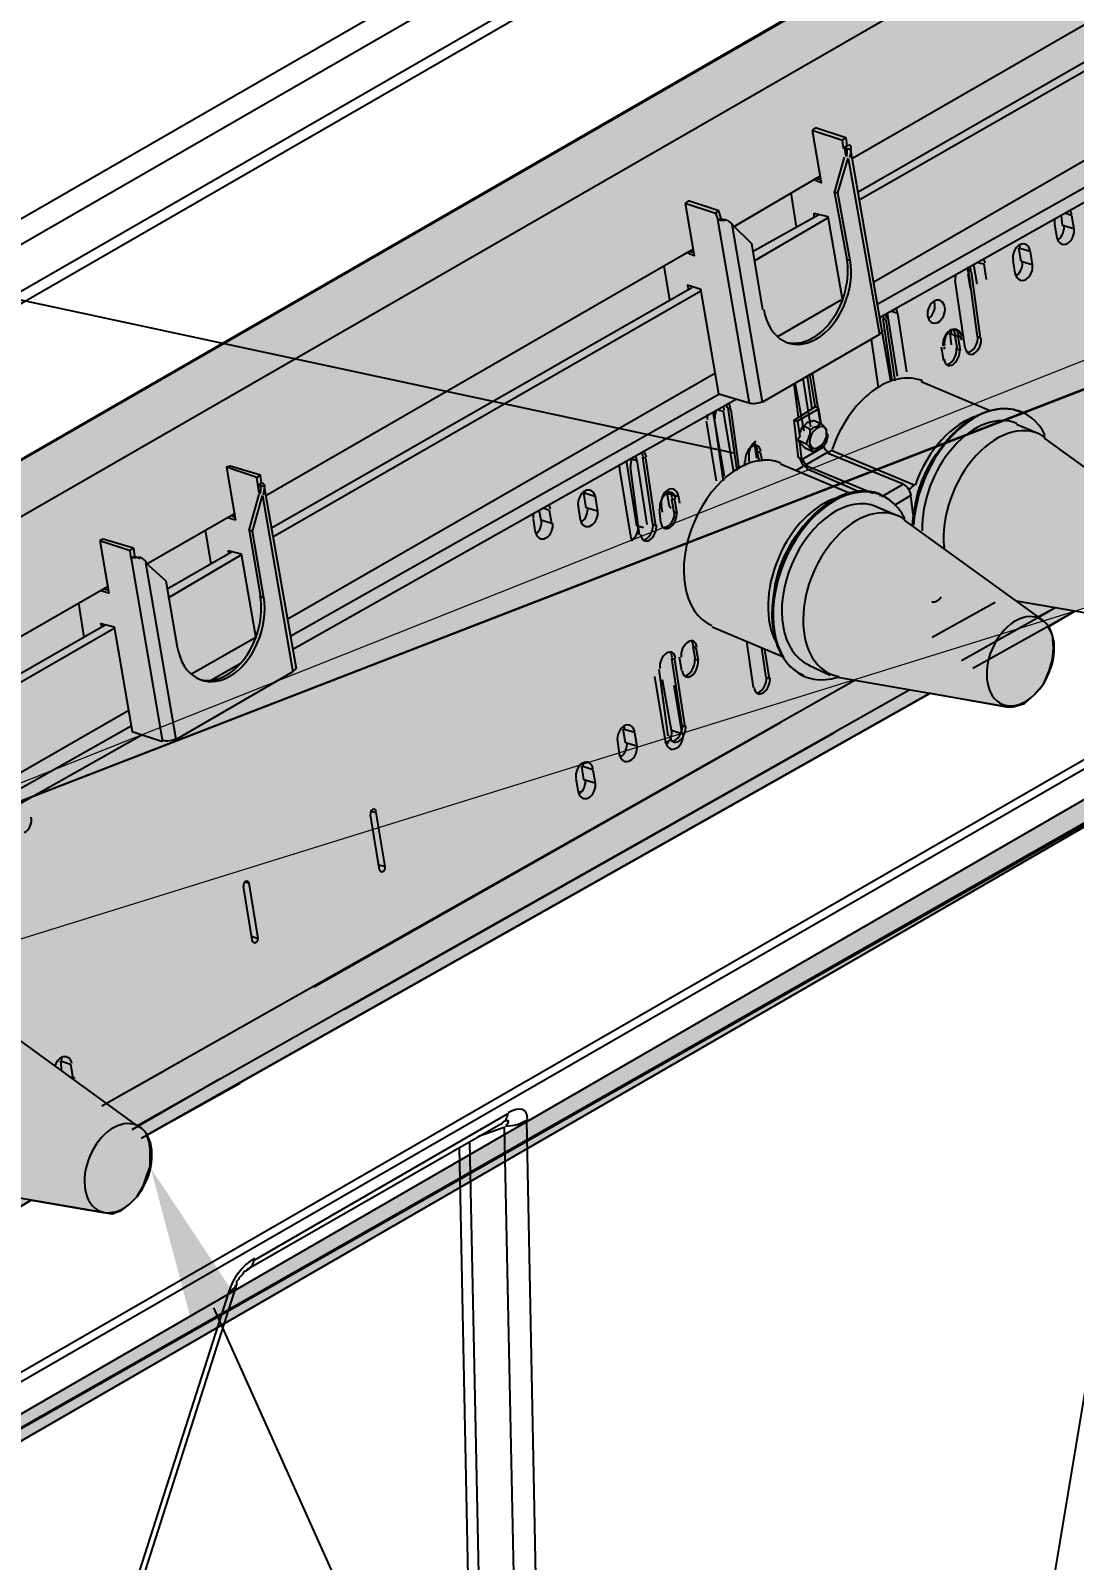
# Model space of a CAD drawing. Header units: feet. Extents: x -689 to 1837, y -511 to 1546.
# Drawn here: x 98.22 to 115.23, y 1309.25 to 1334.16 of the extents above; entities that cross this region are included whole.
import ezdxf
from ezdxf import colors
from ezdxf.entities.mleader import LeaderData, LeaderLine
from ezdxf.math import Vec2, Vec3

# ---------------------------------------------------------------- set-up
doc = ezdxf.new("R2010")
doc.units = ezdxf.units.FT
doc.header["$MEASUREMENT"] = 0
for name, color, linetype in [('EQUIPMENT', 6, 'Continuous'), ('PDF_0', 7, 'Continuous'), ('PDF_THIN', 7, 'Continuous'), ('TEXT', 1, 'Continuous')]:
    doc.layers.add(name, color=color, linetype=linetype)
doc.styles.add('NEI-A', font='arial.ttf')

msp = doc.modelspace()

# ---------------------------------------------------------------- linework, layer by layer
at = {"layer": 'EQUIPMENT'}
for points in [[(118.56644, 1342.90505), (66.39776, 1312.86687)], [(122.33723, 1340.63525), (121.38538, 1341.1844), (121.38538, 1341.38575), (122.31893, 1340.8366), (122.50197, 1340.92813), (119.18881, 1342.85013), (66.39776, 1312.44586)], [(92.53702, 1311.80519), (92.90311, 1309.35235), (118.43831, 1324.0511), (118.43831, 1326.52225)], [(92.79328, 1309.13269), (118.34678, 1323.84975), (118.38339, 1323.86805), (118.43831, 1323.88636), (118.49322, 1323.92297)], [(117.2668, 1323.22739), (114.55769, 1306.99103), (114.68582, 1307.72322)], [(73.51833, 1297.03322), (73.4085, 1297.39931), (117.43154, 1322.82468), (117.44985, 1322.84299), (117.48646, 1322.86129), (117.50476, 1322.86129), (117.52307, 1322.8979)], [(117.77934, 1322.62333), (73.4085, 1297.39931)], [(117.66951, 1322.5318), (73.4085, 1297.39931), (117.72442, 1322.56841)], [(73.51833, 1297.03322), (117.6329, 1322.49519), (117.66951, 1322.5318), (117.72442, 1322.56841)], [(101.87246, 1314.14821), (105.99104, 1316.52783)], [(105.47851, 1302.26839), (96.19798, 1296.92339), (101.57959, 1313.7455), (101.57959, 1313.80041), (101.6162, 1313.83702), (101.6162, 1313.85533), (101.68942, 1313.92855), (101.68942, 1313.94685), (101.70772, 1313.96516), (101.72603, 1313.96516), (101.74433, 1313.98346), (101.76264, 1313.98346), (101.76264, 1314.00177), (105.88122, 1316.36309), (105.89952, 1316.36309), (105.89952, 1316.38139)], [(105.51512, 1316.16173), (105.93613, 1316.30817), (106.22901, 1302.2867), (106.2107, 1302.83584)], [(106.30223, 1316.418), (106.5768, 1302.39652), (106.5768, 1303.03719)], [(105.20394, 1315.97869), (105.47851, 1302.26839), (105.47851, 1302.41483)], [(105.36868, 1316.07021), (105.66156, 1302.25009), (105.64325, 1302.50635)]]:
    msp.add_lwpolyline(points, dxfattribs=at)
msp.add_lwpolyline([(67.93537, 1312.57399), (117.96238, 1341.38575), (117.96238, 1341.1844), (67.91706, 1312.35434)], close=True, dxfattribs=at)
msp.add_lwpolyline([(101.86937, 1314.17638, 0.18088695), (101.45145, 1313.63567), (95.86849, 1296.22781), (96.12476, 1297.01491)], format="xyb", dxfattribs=at)
for points in [[(105.90362, 1316.37534), (105.95418, 1316.40445), (105.98758, 1316.46051), (105.99928, 1316.53588)], [(105.96682, 1316.33312), (106.03165, 1316.40752), (106.01614, 1316.43011), (105.92365, 1316.39603)], [(105.95577, 1316.32642), (106.08925, 1316.32608), (106.21808, 1316.36529), (106.31393, 1316.43544)], [(106.31629, 1316.43666), (106.31193, 1316.61408), (106.19428, 1316.653), (105.99918, 1316.54155)], [(101.76674, 1313.99571), (101.8173, 1314.02483), (101.8507, 1314.08089), (101.8624, 1314.15626)]]:
    msp.add_open_spline(points, degree=3, dxfattribs=at)
for points in [[(117.43154, 1322.82468), (117.94408, 1322.80638), (73.4085, 1297.39931)], [(117.94408, 1322.80638), (73.4085, 1297.39931), (117.88916, 1322.75146)], [(117.88916, 1322.75146), (117.85255, 1322.69655), (73.4085, 1297.39931)], [(117.85255, 1322.69655), (73.4085, 1297.39931), (117.77934, 1322.62333)], [(117.6329, 1322.49519), (73.4085, 1297.39931), (73.51833, 1297.03322)]]:
    msp.add_solid(points, dxfattribs=at)
at = {"layer": 'PDF_0', "lineweight": 25}
for points in [[(118.56644, 1338.98782), (68.59434, 1310.21267)], [(97.79049, 1314.86209), (98.22981, 1315.11836), (99.40132, 1314.91701), (99.54775, 1314.8987), (99.69419, 1314.95362), (99.82233, 1315.04514), (99.95046, 1315.17327), (100.06029, 1315.35632), (100.1152, 1315.52107), (100.17012, 1315.6675), (100.17012, 1315.94208), (100.15181, 1316.07021), (100.1152, 1316.18004), (112.87365, 1323.37383), (114.11838, 1323.15417), (114.2282, 1323.15417), (114.41125, 1323.20908), (114.576, 1323.35552), (114.72243, 1323.52026), (114.81396, 1323.73992), (114.86887, 1323.92297), (114.88718, 1324.10602), (114.86887, 1324.32567), (114.79565, 1324.45381), (115.23497, 1324.71008)]]:
    msp.add_lwpolyline(points, dxfattribs=at)
at = {"layer": 'PDF_THIN', "lineweight": 25}
for points in [[(68.88721, 1310.04793), (68.59434, 1310.21267), (121.23894, 1340.50712)], [(69.32653, 1309.71844), (122.26401, 1340.17763), (122.30062, 1339.93967)], [(118.56644, 1338.98782), (68.59434, 1310.21267)], [(111.61062, 1332.08691), (118.56644, 1336.09566)], [(111.70214, 1331.53777), (118.54814, 1335.4733)], [(111.72045, 1331.40963), (118.69458, 1335.40008)], [(111.95841, 1330.07338), (118.91423, 1334.08213)], [(112.01332, 1329.70729), (119.09728, 1333.69773)], [(119.37185, 1333.60621), (112.04993, 1329.48763)], [(111.00656, 1332.58114), (110.95165, 1332.54453)], [(110.95165, 1332.54453), (111.09808, 1331.6842), (110.96995, 1331.73912)], [(110.95165, 1332.54453), (111.44587, 1332.37979), (111.50079, 1332.4164)], [(111.50079, 1332.4164), (111.00656, 1332.58114)], [(111.46418, 1332.25165), (111.44587, 1332.37979)], [(111.50079, 1332.4164), (111.51909, 1332.28826)], [(111.48248, 1332.25165), (111.46418, 1332.25165), (111.51909, 1332.28826), (111.5374, 1332.28826)], [(111.48248, 1332.25165), (111.57401, 1332.23335)], [(111.48248, 1332.25165), (111.50079, 1332.12352)], [(111.57401, 1332.25165), (112.08654, 1329.26797)], [(111.37266, 1331.51946), (111.31774, 1331.51946), (111.48248, 1332.10521)], [(111.31774, 1331.51946), (111.51909, 1330.43948), (111.57401, 1330.42117), (111.37266, 1331.51946), (111.5374, 1332.08691)], [(111.5374, 1332.08691), (112.04993, 1329.21306)], [(109.67031, 1330.97032), (111.07978, 1331.79403)], [(111.02486, 1331.75742), (111.09808, 1331.73912)], [(109.43235, 1331.22658), (108.93812, 1331.39133), (108.8832, 1331.35472)], [(110.60385, 1331.51946), (110.69538, 1330.97032)], [(108.8832, 1331.35472), (109.02964, 1330.49439), (108.90151, 1330.54931)], [(108.8832, 1331.35472), (109.37743, 1331.18997), (109.43235, 1331.22658)], [(109.37743, 1331.18997), (109.41404, 1331.08015), (109.41404, 1331.06184), (109.92658, 1328.09646), (109.43235, 1328.2429)], [(109.46896, 1331.09845), (109.43235, 1331.22658)], [(109.98149, 1330.56761), (111.06147, 1331.17167)], [(110.98825, 1331.13506), (110.98825, 1331.18997)], [(110.98825, 1331.18997), (111.20791, 1331.13506), (111.44587, 1329.7622)], [(115.03362, 1330.98862), (115.01531, 1331.15337)], [(115.18005, 1331.15337), (115.07023, 1331.18997)], [(115.18005, 1331.15337), (115.21666, 1330.93371)], [(109.46896, 1331.09845), (109.41404, 1331.08015)], [(109.46896, 1331.09845), (109.56048, 1331.08015)], [(112.04993, 1329.21306), (110.14623, 1328.11477), (109.652, 1331.00693), (109.96319, 1330.69575), (110.14623, 1329.61576)], [(110.0181, 1330.42117), (111.20791, 1331.11676)], [(114.94209, 1330.78727), (114.90548, 1331.00693)], [(115.21666, 1330.93371), (115.03362, 1330.98862)], [(102.05551, 1326.59547), (109.01134, 1330.60422)], [(108.95642, 1330.56761), (109.02964, 1330.54931)], [(113.66076, 1330.38456), (113.75228, 1330.36626), (113.78889, 1330.10999)], [(114.26481, 1330.18321), (114.2282, 1330.42117)], [(114.35634, 1330.40287), (114.31973, 1330.62253)], [(114.50278, 1330.56761), (114.31973, 1330.62253)], [(114.53939, 1330.34795), (114.35634, 1330.40287)], [(114.50278, 1330.56761), (114.53939, 1330.34795)], [(108.53541, 1330.32965), (108.62694, 1329.78051)], [(113.49601, 1330.27473), (113.64245, 1329.17645)], [(113.55093, 1330.23813), (113.49601, 1330.27473)], [(113.53262, 1329.96355), (113.49601, 1330.20152)], [(113.69737, 1329.15814), (113.55093, 1330.23813)], [(113.64245, 1330.03677), (113.58754, 1330.34795)], [(102.14704, 1326.06463), (108.99303, 1329.98186)], [(102.16534, 1325.91819), (109.13947, 1329.92694)], [(102.45822, 1324.30737), (109.43235, 1328.2429), (109.13947, 1329.94525), (108.91981, 1330.01847), (108.93812, 1329.94525)], [(113.27635, 1330.09169), (113.4411, 1328.9934)], [(110.3842, 1329.17645), (111.42757, 1329.78051)], [(112.15976, 1329.45102), (112.10485, 1329.46932)], [(112.10485, 1329.46932), (112.25129, 1328.46256)], [(112.3062, 1328.46256), (112.15976, 1329.45102)], [(112.34281, 1328.53578), (112.17807, 1329.56085)], [(112.25129, 1329.59746), (112.34281, 1329.56085), (112.48925, 1328.609)], [(112.03163, 1328.35273), (111.9218, 1329.13984)], [(113.22144, 1329.04831), (113.20314, 1329.23136), (113.36788, 1329.17645), (113.38618, 1329.12153)], [(113.27635, 1329.19475), (113.31296, 1328.97509)], [(113.33127, 1329.17645), (113.27635, 1329.19475)], [(113.36788, 1328.95679), (113.33127, 1329.17645)], [(113.69737, 1329.15814), (113.64245, 1329.17645)], [(113.0567, 1329.0117), (113.09331, 1328.79205)], [(113.11161, 1328.97509), (113.11161, 1329.0117)], [(113.36788, 1328.95679), (113.31296, 1328.97509)], [(102.4033, 1324.58194), (109.37743, 1328.59069)], [(110.73199, 1327.87681), (110.65877, 1328.40765)], [(110.82351, 1327.63884), (110.67707, 1328.42595)], [(110.93334, 1327.71206), (110.80521, 1328.49917)], [(110.95165, 1328.00494), (110.87843, 1328.53578)], [(111.00656, 1328.02324), (110.91504, 1328.57239)], [(110.95165, 1328.59069), (111.07978, 1327.80359)], [(113.86211, 1327.96833), (112.72721, 1328.44425)], [(109.70692, 1328.15138), (102.49483, 1324.08771)], [(109.52387, 1326.90665), (109.34082, 1327.95003)], [(109.41404, 1327.98663), (109.50557, 1327.96833), (109.67031, 1326.97987)], [(109.57879, 1328.02324), (109.72522, 1326.99818)], [(109.6337, 1327.98663), (109.57879, 1328.02324)], [(109.76183, 1327.03479), (109.6337, 1327.98663)], [(110.73199, 1327.19953), (110.65877, 1327.82189), (111.00656, 1328.04155), (111.06147, 1328.00494)], [(110.96995, 1327.82189), (111.09808, 1327.76698), (111.06147, 1328.00494), (110.71368, 1327.80359)], [(114.33803, 1327.93172), (114.35634, 1327.93172)], [(109.39574, 1326.83343), (109.23099, 1327.80359)], [(109.35913, 1327.8402), (109.50557, 1326.83343)], [(110.65877, 1327.82189), (110.71368, 1327.80359), (110.75029, 1327.54732)], [(110.95165, 1327.30936), (110.84182, 1327.36427), (110.7869, 1327.41919), (110.75029, 1327.4558), (110.73199, 1327.49241), (110.73199, 1327.52901), (110.75029, 1327.54732), (110.75029, 1327.62054), (110.7686, 1327.63884), (110.7686, 1327.65715), (110.80521, 1327.73037), (110.82351, 1327.73037)], [(110.91504, 1327.67545), (110.80521, 1327.73037)], [(110.87843, 1327.78528), (110.82351, 1327.73037)], [(110.87843, 1327.78528), (110.89673, 1327.78528), (110.91504, 1327.80359), (110.95165, 1327.80359), (110.96995, 1327.82189)], [(110.91504, 1327.67545), (110.95165, 1327.67545)], [(110.91504, 1327.67545), (110.91504, 1327.58393)], [(111.00656, 1327.71206), (110.96995, 1327.69376), (110.95165, 1327.67545)], [(111.00656, 1327.71206), (111.02486, 1327.71206)], [(111.06147, 1327.74867), (111.02486, 1327.71206)], [(111.06147, 1327.74867), (111.07978, 1327.74867), (111.09808, 1327.76698), (111.11639, 1327.74867)], [(111.153, 1327.71206), (111.11639, 1327.74867)], [(111.153, 1327.71206), (111.153, 1327.69376)], [(111.18961, 1327.58393), (111.18961, 1327.67545), (111.153, 1327.69376)], [(114.63091, 1327.60223), (114.28312, 1327.74867)], [(110.05471, 1327.19953), (110.0181, 1327.41919), (110.03641, 1327.41919)], [(110.73199, 1327.49241), (110.86012, 1327.43749)], [(110.7869, 1327.18122), (110.75029, 1327.4558)], [(110.7869, 1327.18122), (111.13469, 1327.38258), (111.13469, 1327.40088)], [(110.87843, 1327.41919), (110.86012, 1327.43749), (110.87843, 1327.4741), (110.87843, 1327.49241)], [(110.89673, 1327.52901), (110.87843, 1327.49241)], [(110.87843, 1327.41919), (110.91504, 1327.38258)], [(110.89673, 1327.52901), (110.89673, 1327.54732), (110.91504, 1327.58393)], [(111.04317, 1327.34597), (111.07978, 1327.36427), (111.11639, 1327.40088)], [(116.99223, 1325.89989), (114.74074, 1327.52901)], [(108.20593, 1326.06463), (108.0961, 1326.10124), (107.93135, 1327.16292)], [(107.98627, 1327.19953), (108.0961, 1327.16292), (108.26084, 1326.11955)], [(108.18762, 1327.21783), (108.35236, 1326.11955)], [(108.24253, 1327.19953), (108.18762, 1327.21783)], [(108.40728, 1326.10124), (108.24253, 1327.19953)], [(109.85336, 1327.14461), (109.85336, 1327.07139)], [(109.92658, 1327.14461), (109.92658, 1327.21783)], [(110.05471, 1327.30936), (110.09132, 1327.14461)], [(110.10962, 1327.29105), (110.05471, 1327.30936)], [(110.14623, 1327.14461), (110.10962, 1327.29105)], [(110.84182, 1327.0897), (111.18961, 1327.29105)], [(110.91504, 1327.36427), (110.91504, 1327.38258)], [(110.91504, 1327.36427), (110.95165, 1327.34597), (110.95165, 1327.30936), (110.98825, 1327.30936), (111.02486, 1327.34597)], [(111.04317, 1327.34597), (111.02486, 1327.34597)], [(112.43433, 1326.77852), (111.18961, 1327.29105)], [(112.52586, 1326.68699), (112.61738, 1326.76021), (111.26283, 1327.32766), (111.20791, 1327.29105)], [(101.46976, 1327.07139), (101.41484, 1327.05309), (101.56128, 1326.19276)], [(101.94568, 1326.63208), (101.90907, 1326.88835), (101.41484, 1327.05309)], [(101.90907, 1326.88835), (101.96399, 1326.92496), (101.46976, 1327.07139)], [(102.0189, 1326.74191), (101.92738, 1326.76021), (101.98229, 1326.79682), (101.96399, 1326.92496)], [(107.98627, 1327.05309), (108.13271, 1325.9548)], [(110.43911, 1327.108), (111.57401, 1326.63208)], [(110.69538, 1326.99818), (110.80521, 1327.07139)], [(110.84182, 1327.0897), (111.9401, 1326.63208)], [(110.86012, 1327.03479), (111.73875, 1326.65038)], [(102.0189, 1326.76021), (102.54974, 1323.77653)], [(112.08654, 1326.57717), (112.43433, 1326.77852)], [(101.83585, 1326.00972), (101.78094, 1326.02802), (101.94568, 1326.61377)], [(101.78094, 1326.02802), (101.96399, 1324.94804), (102.0189, 1324.92973), (101.83585, 1326.00972), (102.0006, 1326.59547)], [(102.0006, 1326.59547), (102.49483, 1323.72162)], [(106.5768, 1326.39412), (106.66832, 1326.35751)], [(107.18086, 1326.19276), (107.14425, 1326.41242)], [(107.27238, 1326.39412), (107.23577, 1326.63208)], [(107.41882, 1326.57717), (107.23577, 1326.63208)], [(107.45543, 1326.3392), (107.27238, 1326.39412)], [(107.41882, 1326.57717), (107.45543, 1326.3392)], [(108.51711, 1326.3209), (108.4988, 1326.43073)], [(108.66355, 1326.54056), (108.70015, 1326.3209)], [(108.71846, 1326.52225), (108.66355, 1326.54056)], [(108.75507, 1326.30259), (108.71846, 1326.52225)], [(111.99502, 1326.41242), (112.34281, 1326.26598)], [(112.04993, 1326.59547), (112.06824, 1326.59547)], [(112.59908, 1326.28429), (112.56247, 1326.59547), (112.2879, 1326.43073)], [(100.1152, 1325.47888), (101.54298, 1326.30259)], [(101.56128, 1326.19276), (101.43315, 1326.22937)], [(101.48806, 1326.26598), (101.54298, 1326.24768)], [(106.44866, 1325.99141), (106.41205, 1326.21107)], [(106.54019, 1326.19276), (106.50358, 1326.35751)], [(106.70493, 1326.13785), (106.54019, 1326.19276)], [(106.66832, 1326.35751), (106.70493, 1326.13785)], [(108.46219, 1326.37581), (108.4805, 1326.15615)], [(108.75507, 1326.30259), (108.70015, 1326.3209)], [(112.45264, 1326.19276), (114.70413, 1324.56364)], [(101.06705, 1326.02802), (101.15858, 1325.47888)], [(108.40728, 1326.10124), (108.35236, 1326.11955)], [(99.40132, 1325.88158), (99.3464, 1325.86328)], [(99.3464, 1325.86328), (99.49284, 1325.00295), (99.36471, 1325.03956)], [(99.3464, 1325.86328), (99.84063, 1325.69853)], [(99.89555, 1325.73514), (99.40132, 1325.88158)], [(99.84063, 1325.69853), (99.89555, 1325.73514)], [(99.85894, 1325.5704), (99.84063, 1325.69853)], [(99.89555, 1325.73514), (99.91385, 1325.60701), (100.00537, 1325.5704)], [(100.44469, 1325.07617), (101.50637, 1325.68023)], [(101.43315, 1325.69853), (101.45145, 1325.66193)], [(101.43315, 1325.69853), (101.65281, 1325.64362), (101.89077, 1324.27076)], [(99.85894, 1325.5704), (99.91385, 1325.60701)], [(99.85894, 1325.5704), (100.37147, 1322.58672)], [(102.49483, 1323.72162), (100.59113, 1322.62333), (100.0969, 1325.49718), (100.42639, 1325.20431), (100.60943, 1324.12432)], [(100.46299, 1324.92973), (101.65281, 1325.62532)], [(92.50041, 1321.10403), (99.47454, 1325.11278)], [(99.41962, 1325.07617), (99.47454, 1325.05787)], [(98.99861, 1324.83821), (99.09013, 1324.28907)], [(112.91026, 1324.28907), (113.93533, 1324.85651)], [(113.38618, 1323.90466), (114.81396, 1324.71008)], [(115.14344, 1324.65516), (113.56923, 1323.77653)], [(116.40648, 1324.50872), (114.28312, 1324.87482)], [(114.63091, 1324.61855), (114.90548, 1324.76499)], [(115.23497, 1324.71008), (114.79565, 1324.45381)], [(92.61024, 1320.57319), (99.43793, 1324.49042)], [(92.62854, 1320.42675), (99.58436, 1324.4355)], [(99.38301, 1324.47211), (99.36471, 1324.50872), (99.58436, 1324.45381), (99.87724, 1322.75146)], [(109.32252, 1324.45381), (110.45742, 1323.97788)], [(112.87365, 1323.37383), (114.11838, 1323.15417), (114.2282, 1323.15417), (114.41125, 1323.20908), (114.576, 1323.35552), (114.72243, 1323.52026), (114.81396, 1323.73992), (114.86887, 1323.92297), (114.88718, 1324.10602), (114.86887, 1324.32567), (114.79565, 1324.45381)], [(100.82909, 1323.68501), (101.89077, 1324.28907)], [(109.9998, 1323.46535), (109.88997, 1324.21585)], [(108.66355, 1323.94127), (108.82829, 1322.84299)], [(108.71846, 1323.92297), (108.66355, 1323.94127)], [(108.8832, 1322.82468), (108.71846, 1323.92297)], [(108.82829, 1323.73992), (108.79168, 1323.95958)], [(109.01134, 1324.14263), (109.04795, 1323.92297)], [(109.06625, 1324.10602), (109.01134, 1324.14263)], [(109.10286, 1323.90466), (109.04795, 1323.92297)], [(109.10286, 1323.90466), (109.06625, 1324.10602)], [(110.12793, 1324.10602), (110.20115, 1323.63009)], [(110.20115, 1323.63009), (110.25606, 1323.61179), (110.18284, 1324.08771)], [(101.14027, 1323.57518), (101.65281, 1323.86805)], [(108.60863, 1322.67824), (108.46219, 1323.75823)], [(110.80521, 1323.6667), (110.82351, 1323.6484)], [(110.89673, 1323.83145), (111.24452, 1323.6667)], [(111.66553, 1323.59348), (99.45623, 1316.69257)], [(112.54416, 1323.42874), (99.95046, 1316.32648)], [(108.57202, 1322.56841), (108.38897, 1323.6484)], [(108.70015, 1323.50196), (108.82829, 1322.71485), (108.66355, 1322.76977), (108.51711, 1323.59348)], [(114.11838, 1323.15417), (111.37266, 1323.63009)], [(112.87365, 1323.37383), (100.1152, 1316.18004)], [(92.8482, 1319.0905), (99.82233, 1323.09925)], [(92.88481, 1318.90745), (99.85894, 1322.84299)], [(100.04198, 1322.69655), (92.92142, 1318.6878)], [(99.87724, 1322.75146), (100.37147, 1322.58672)], [(102.84262, 1318.59627), (110.43911, 1322.8979)], [(103.33685, 1318.23018), (111.31774, 1322.73316)], [(111.64723, 1322.67824), (103.46498, 1318.06543)], [(107.91305, 1322.56841), (107.87644, 1322.78807)], [(108.05949, 1322.73316), (107.87644, 1322.78807)], [(108.05949, 1322.73316), (108.0961, 1322.5135)], [(108.8832, 1322.82468), (108.82829, 1322.84299)], [(107.82152, 1322.34876), (107.78491, 1322.58672)], [(108.0961, 1322.5135), (107.91305, 1322.56841)], [(108.55372, 1322.56841), (108.62694, 1322.60502)], [(107.23577, 1321.96436), (107.19916, 1322.18401)], [(107.38221, 1322.1291), (107.19916, 1322.18401)], [(107.14425, 1321.763), (107.10764, 1321.98266)], [(107.41882, 1321.90944), (107.23577, 1321.96436)], [(107.38221, 1322.1291), (107.41882, 1321.90944)], [(107.14425, 1321.763), (107.19916, 1321.78131)], [(103.77616, 1321.45182), (103.84938, 1321.43352)], [(103.99582, 1320.55489), (103.84938, 1321.43352)], [(103.9043, 1320.49997), (103.75786, 1321.39691)], [(103.99582, 1320.55489), (103.88599, 1320.57319)], [(101.83585, 1319.32846), (101.68942, 1320.2254)], [(101.92738, 1319.38338), (101.78094, 1320.28031), (101.70772, 1320.29862)], [(101.81755, 1319.41999), (101.92738, 1319.38338)], [(99.98707, 1316.30817), (97.75388, 1317.9373)], [(98.70573, 1317.38816), (98.87048, 1317.33324)], [(98.70573, 1317.38816), (98.72404, 1317.22341)], [(98.87048, 1317.33324), (98.90709, 1317.11358)], [(99.38301, 1316.65596), (100.42639, 1317.24172)], [(98.85217, 1317.13189), (98.90709, 1317.11358)], [(99.87724, 1316.27156), (101.30502, 1317.09528)], [(101.6345, 1317.02206), (100.02368, 1316.12512)], [(98.22981, 1315.11836), (99.40132, 1314.91701), (99.54775, 1314.8987), (99.69419, 1314.95362), (99.82233, 1315.04514), (99.95046, 1315.17327), (100.06029, 1315.35632), (100.1152, 1315.52107), (100.17012, 1315.6675), (100.17012, 1315.94208), (100.15181, 1316.07021), (100.1152, 1316.18004)], [(99.40132, 1314.91701), (97.27796, 1315.2831)], [(98.22981, 1315.11836), (97.79049, 1314.86209)]]:
    msp.add_lwpolyline(points, dxfattribs=at)
for points in [[(111.56858, 1332.09699, 0.06204264), (111.59004, 1332.22929, -0.06204264)], [(109.5734, 1331.07508, -0.02774712), (109.66175, 1331.00077)], [(114.3405, 1330.63412, 0.03591116), (114.33383, 1330.66031, -0.03591116)], [(112.23298, 1328.46256), (112.06824, 1329.41441, -0.09276661), (112.06712, 1329.50882)], [(112.10625, 1329.52476, -0.05677262), (112.11467, 1329.48633)], [(112.58902, 1326.11728, -0.17138785), (113.2227, 1327.5737)], [(112.98323, 1327.27822, 0.11602849), (112.62979, 1326.44488, -0.11602849)], [(108.00457, 1325.89989), (107.82152, 1327.01648, -0.09276661), (107.82041, 1327.11089)], [(102.01347, 1326.60555, 0.06204264), (102.03494, 1326.73785, -0.06204264)], [(107.25654, 1326.62537, 0.03591116), (107.24987, 1326.65156, -0.03591116)], [(108.60443, 1326.66986, -0.03591116), (108.6111, 1326.64368)], [(108.64771, 1326.40571, -0.02216926), (108.64524, 1326.39412), (108.62694, 1326.41242), (108.59033, 1326.63208), (108.77337, 1326.57717), (108.79168, 1326.46734)], [(110.69513, 1325.94197, 0.11602849), (110.34169, 1325.10863, -0.11602849)], [(111.39868, 1325.97205, 0.19076359), (110.80545, 1324.57336, -0.19076359)], [(100.01829, 1325.58364, -0.02774712), (100.10664, 1325.50933)], [(107.89721, 1322.79967, 0.03591116), (107.89054, 1322.82585, -0.03591116)], [(107.21327, 1322.2218, -0.03591116), (107.21993, 1322.19561)], [(98.71984, 1317.42594, -0.03591116), (98.72651, 1317.39975)], [(98.92786, 1317.12518, -0.02751033), (98.93075, 1317.10191)]]:
    msp.add_lwpolyline(points, format="xyb", dxfattribs=at)
at = {"layer": 'PDF_THIN', "color": 7, "lineweight": 0, "true_color": 0xffffff}
for points in [[(117.17528, 1325.31413), (68.59434, 1310.21267), (121.55012, 1331.24489), (121.62334, 1331.26319)], [(121.34877, 1330.64083), (68.59434, 1310.21267), (121.38538, 1330.65914)], [(121.31216, 1330.60422), (68.59434, 1310.21267), (121.34877, 1330.62253)]]:
    msp.add_lwpolyline(points, dxfattribs=at)
at = {"layer": 'PDF_THIN', "lineweight": 25}
for centre, radius, start, end in [((115.138, 1331.05387), 0.23841, 168.515436, 189.715302), ((113.30478, 1330.25401), 0.18378, 6.068912, 14.433051), ((113.72854, 1330.26676), 0.23841, 168.515436, 189.715302), ((113.03852, 1329.20968), 0.18836, 10.175953, 18.402649), ((109.48182, 1327.86883), 0.23841, 168.515436, 189.715302), ((109.83518, 1327.39751), 0.18836, 10.175953, 18.402649), ((110.9608, 1327.57477), 0.24711, 312.988206, 3.5154), ((109.88075, 1327.17911), 0.17931, 10.134349, 10.284269), ((109.32407, 1326.8816), 0.20556, 8.249635, 10.269066), ((106.64458, 1326.25801), 0.23841, 168.515436, 189.715302)]:
    msp.add_arc(centre, radius, start, end, dxfattribs=at)
for points in [[(111.51619, 1332.11353), (111.53717, 1332.18639), (111.52678, 1332.25402), (111.49301, 1332.26459)], [(111.58451, 1332.24587), (111.59959, 1332.27031), (111.58535, 1332.29225), (111.54716, 1332.30343)], [(115.18252, 1331.16496), (115.17753, 1331.19253), (115.16722, 1331.21677), (115.15246, 1331.23565)], [(109.42258, 1331.08328), (109.46077, 1331.07211), (109.5171, 1331.07339), (109.57036, 1331.08665)], [(114.96464, 1330.76461), (115.03164, 1330.81379), (115.06995, 1330.91436), (115.05439, 1331.00022)], [(115.11054, 1330.69771), (115.18773, 1330.7395), (115.23634, 1330.85035), (115.21913, 1330.9453)], [(114.33433, 1330.67548), (114.25714, 1330.63369), (114.20852, 1330.52284), (114.22574, 1330.42788)], [(114.50525, 1330.57921), (114.48803, 1330.67416), (114.41151, 1330.71726), (114.33433, 1330.67548)], [(114.93962, 1330.79398), (114.95683, 1330.69902), (115.03336, 1330.65592), (115.11054, 1330.69771)], [(111.02167, 1329.14304), (111.41059, 1329.36725), (111.65764, 1329.94505), (111.57348, 1330.43359)], [(111.27652, 1329.45128), (111.48199, 1329.73769), (111.57521, 1330.12308), (111.51856, 1330.45189)], [(113.77305, 1330.37786), (113.76806, 1330.40542), (113.75775, 1330.42967), (113.74299, 1330.44855)], [(114.28737, 1330.17885), (114.35437, 1330.22804), (114.39267, 1330.32861), (114.37711, 1330.41447)], [(113.2912, 1330.17957), (113.28409, 1330.14962), (113.2819, 1330.11991), (113.28484, 1330.09299)], [(113.54245, 1330.25513), (113.53961, 1330.28118), (113.53206, 1330.30388), (113.52041, 1330.32139)], [(114.26235, 1330.20822), (114.27956, 1330.11327), (114.35608, 1330.07017), (114.43326, 1330.11196)], [(114.43326, 1330.11196), (114.51045, 1330.15374), (114.55907, 1330.2646), (114.54185, 1330.35955)], [(112.34528, 1329.57244), (112.34028, 1329.60001), (112.32997, 1329.62426), (112.31521, 1329.64314)], [(112.84347, 1329.62983), (112.81136, 1329.52865), (112.84392, 1329.42804), (112.91619, 1329.40511)], [(113.03246, 1329.7715), (112.96019, 1329.79444), (112.87558, 1329.73101), (112.84347, 1329.62983)], [(112.94044, 1329.6017), (112.95607, 1329.65095), (112.95687, 1329.70263), (112.94267, 1329.74507)], [(113.10518, 1329.54678), (113.13729, 1329.64796), (113.10473, 1329.74857), (113.03246, 1329.7715)], [(110.16507, 1329.62165), (110.24924, 1329.13312), (110.63275, 1328.91883), (111.02167, 1329.14304)], [(110.53965, 1329.08734), (110.78725, 1329.0247), (111.07105, 1329.16487), (111.27652, 1329.45128)], [(112.16959, 1329.46803), (112.16618, 1329.49932), (112.15599, 1329.52567), (112.14019, 1329.54403)], [(112.85959, 1329.48327), (112.89567, 1329.50975), (112.92481, 1329.55244), (112.94044, 1329.6017)], [(112.91619, 1329.40511), (112.98846, 1329.38217), (113.07308, 1329.4456), (113.10518, 1329.54678)], [(112.05614, 1329.22753), (112.0888, 1329.24555), (112.1058, 1329.26674), (112.10256, 1329.2854)], [(113.19419, 1329.27853), (113.12306, 1329.23376), (113.07349, 1329.12307), (113.08348, 1329.03131)], [(113.21773, 1329.28431), (113.14055, 1329.24252), (113.09193, 1329.13167), (113.10914, 1329.03672)], [(113.34109, 1329.19345), (113.3311, 1329.28522), (113.26533, 1329.32331), (113.19419, 1329.27853)], [(113.38865, 1329.18804), (113.37144, 1329.283), (113.29492, 1329.3261), (113.21773, 1329.28431)], [(113.28618, 1329.21176), (113.28216, 1329.24864), (113.26875, 1329.27849), (113.24804, 1329.29659)], [(113.59648, 1328.90962), (113.66762, 1328.95439), (113.71718, 1329.06508), (113.70719, 1329.15684)], [(113.60731, 1329.01482), (113.64152, 1329.06883), (113.6585, 1329.1363), (113.65227, 1329.19345)], [(113.24869, 1328.72657), (113.31983, 1328.77135), (113.36939, 1328.88203), (113.3594, 1328.9738)], [(113.25952, 1328.81346), (113.29372, 1328.86748), (113.31071, 1328.93495), (113.30448, 1328.9921)], [(113.44958, 1328.9947), (113.45957, 1328.90293), (113.52534, 1328.86484), (113.59648, 1328.90962)], [(113.48386, 1328.92751), (113.52648, 1328.92782), (113.57311, 1328.9608), (113.60731, 1329.01482)], [(113.10179, 1328.81165), (113.11178, 1328.71989), (113.17755, 1328.68179), (113.24869, 1328.72657)], [(113.13607, 1328.72615), (113.17869, 1328.72647), (113.22531, 1328.75945), (113.25952, 1328.81346)], [(112.74828, 1328.45833), (112.50589, 1328.56113), (112.20686, 1328.49839), (111.92621, 1328.28584)], [(111.92621, 1328.28584), (111.64556, 1328.07329), (111.40993, 1327.73111), (111.27844, 1327.34514)], [(114.75103, 1327.57172), (114.51408, 1328.04785), (114.00766, 1328.14231), (113.50995, 1327.80323)], [(109.39102, 1327.97928), (109.37132, 1327.93381), (109.36293, 1327.88443), (109.36761, 1327.84149)], [(109.52634, 1327.97993), (109.52134, 1328.00749), (109.51103, 1328.03174), (109.49628, 1328.05062)], [(109.5703, 1328.02195), (109.56784, 1328.04453), (109.56184, 1328.06464), (109.55266, 1328.08102)], [(109.62522, 1328.00364), (109.62064, 1328.04569), (109.60387, 1328.0784), (109.57829, 1328.09516)], [(109.93512, 1328.0996), (109.99415, 1328.08232), (110.09145, 1328.09559), (110.15244, 1328.12924)], [(113.65632, 1327.89252), (113.23361, 1327.77665), (112.82567, 1327.32493), (112.63299, 1326.75939)], [(114.35021, 1327.95102), (114.0133, 1328.09391), (113.58452, 1327.95042), (113.2227, 1327.5737)], [(114.2899, 1327.76565), (113.978, 1327.89793), (113.5781, 1327.75026), (113.25325, 1327.38282)], [(111.14842, 1327.70462), (111.09151, 1327.73747), (111.00235, 1327.68958), (110.94928, 1327.59765)], [(111.15536, 1327.47868), (111.20844, 1327.57061), (111.20532, 1327.67177), (111.14842, 1327.70462)], [(113.50995, 1327.80323), (113.01224, 1327.46415), (112.64378, 1326.77364), (112.60697, 1326.11101)], [(114.75574, 1327.5339), (114.44531, 1327.76007), (113.99511, 1327.64541), (113.62657, 1327.24633)], [(109.97255, 1327.39314), (109.90141, 1327.34836), (109.85184, 1327.23768), (109.86184, 1327.14591)], [(110.03735, 1327.47455), (109.99922, 1327.45561), (109.96564, 1327.4183), (109.94429, 1327.37117)], [(110.11945, 1327.30806), (110.10945, 1327.39982), (110.04369, 1327.43791), (109.97255, 1327.39314)], [(110.06453, 1327.32636), (110.06052, 1327.36325), (110.0471, 1327.39309), (110.0264, 1327.4112)], [(110.94928, 1327.59765), (110.89621, 1327.50572), (110.89932, 1327.40457), (110.95623, 1327.37171)], [(110.95623, 1327.37171), (111.01314, 1327.33886), (111.10229, 1327.38675), (111.15536, 1327.47868)], [(111.14206, 1327.39873), (111.14684, 1327.35988), (111.17611, 1327.31706), (111.20742, 1327.30308)], [(108.02786, 1327.21248), (108.00148, 1327.16216), (107.98933, 1327.10414), (107.99475, 1327.05439)], [(108.09857, 1327.17452), (108.09357, 1327.20208), (108.08326, 1327.22633), (108.0685, 1327.24521)], [(108.19744, 1327.23484), (108.19443, 1327.26248), (108.18613, 1327.28631), (108.17328, 1327.30419)], [(108.25236, 1327.21654), (108.24704, 1327.26539), (108.22532, 1327.30128), (108.19297, 1327.31465)], [(110.44188, 1327.12207), (109.97187, 1327.32142), (109.33967, 1326.89075), (109.0298, 1326.16015)], [(109.94429, 1327.37117), (109.92295, 1327.32404), (109.91566, 1327.27113), (109.92411, 1327.22454)], [(110.74664, 1327.2215), (110.75686, 1327.14881), (110.81186, 1327.06776), (110.86948, 1327.04046)], [(110.79427, 1327.19738), (110.79905, 1327.15853), (110.82832, 1327.1157), (110.85963, 1327.10173)], [(113.25325, 1327.38282), (112.9284, 1327.01539), (112.73288, 1326.4896), (112.7464, 1326.01982)], [(113.62657, 1327.24633), (113.25803, 1326.84725), (113.04872, 1326.24774), (113.10161, 1325.74269)], [(101.96109, 1326.62209), (101.98206, 1326.69495), (101.97168, 1326.76258), (101.9379, 1326.77315)], [(102.0294, 1326.73612), (102.04448, 1326.76056), (102.03024, 1326.78251), (101.99206, 1326.79369)], [(107.25037, 1326.66673), (107.17318, 1326.62494), (107.12457, 1326.51409), (107.14178, 1326.41913)], [(107.42129, 1326.57046), (107.40408, 1326.66541), (107.32755, 1326.70851), (107.25037, 1326.66673)], [(108.60492, 1326.68503), (108.52774, 1326.64324), (108.47912, 1326.53239), (108.49633, 1326.43744)], [(108.72828, 1326.53926), (108.71829, 1326.63102), (108.65252, 1326.66911), (108.58138, 1326.62434)], [(108.77584, 1326.58876), (108.75863, 1326.68372), (108.68211, 1326.72682), (108.60492, 1326.68503)], [(108.67337, 1326.55756), (108.66935, 1326.59445), (108.65594, 1326.62429), (108.63523, 1326.6424)], [(112.06211, 1326.61477), (111.53627, 1326.83779), (110.82999, 1326.35842), (110.4846, 1325.54406)], [(112.46293, 1326.21717), (112.20781, 1326.72979), (111.64421, 1326.7955), (111.12084, 1326.37363)], [(112.56612, 1326.5918), (112.5559, 1326.66449), (112.5009, 1326.74555), (112.44328, 1326.77285)], [(106.6891, 1326.3691), (106.6841, 1326.39667), (106.67379, 1326.42092), (106.65903, 1326.4398)], [(107.20341, 1326.1701), (107.27041, 1326.21929), (107.30872, 1326.31986), (107.29315, 1326.40571)], [(108.58138, 1326.62434), (108.51025, 1326.57956), (108.46068, 1326.46887), (108.47067, 1326.37711)], [(111.36822, 1326.55627), (110.98699, 1326.45177), (110.61384, 1326.07231), (110.40266, 1325.5744)], [(112.0018, 1326.41109), (111.5411, 1326.60649), (110.92284, 1326.18771), (110.62086, 1325.47572)], [(112.46764, 1326.19765), (112.17537, 1326.41059), (111.75711, 1326.32231), (111.39868, 1325.97205)], [(106.45291, 1325.96875), (106.51991, 1326.01793), (106.55822, 1326.1185), (106.54266, 1326.20436)], [(106.61711, 1325.90185), (106.6943, 1325.94364), (106.74292, 1326.05449), (106.72571, 1326.14945)], [(107.17839, 1326.19947), (107.1956, 1326.10452), (107.27212, 1326.06142), (107.34931, 1326.1032)], [(107.34931, 1326.1032), (107.42649, 1326.14499), (107.47511, 1326.25584), (107.4579, 1326.3508)], [(108.48898, 1326.15745), (108.49897, 1326.06569), (108.56474, 1326.0276), (108.63588, 1326.07237)], [(108.54157, 1326.07196), (108.58418, 1326.07227), (108.63081, 1326.10525), (108.66501, 1326.15927)], [(108.63588, 1326.07237), (108.70702, 1326.11715), (108.75658, 1326.22784), (108.74659, 1326.3196)], [(108.66501, 1326.15927), (108.69922, 1326.21328), (108.7162, 1326.28075), (108.70998, 1326.3379)], [(109.0298, 1326.16015), (108.71993, 1325.42955), (108.84975, 1324.67569), (109.31975, 1324.47635)], [(111.12084, 1326.37363), (110.59747, 1325.95177), (110.26236, 1325.16165), (110.32286, 1324.49215)], [(106.4462, 1325.99812), (106.46341, 1325.90316), (106.53993, 1325.86006), (106.61711, 1325.90185)], [(108.0021, 1325.9066), (108.00591, 1325.88562), (108.0128, 1325.86651), (108.02243, 1325.85021)], [(108.02713, 1325.87722), (108.09413, 1325.92641), (108.13243, 1326.02698), (108.11687, 1326.11284)], [(108.15949, 1325.9561), (108.16949, 1325.86434), (108.23525, 1325.82625), (108.30639, 1325.87102)], [(108.19378, 1325.8706), (108.23639, 1325.87092), (108.28302, 1325.9039), (108.31722, 1325.95791)], [(108.30639, 1325.87102), (108.37753, 1325.9158), (108.4271, 1326.02648), (108.4171, 1326.11825)], [(108.31722, 1325.95791), (108.35143, 1326.01193), (108.36841, 1326.0794), (108.36219, 1326.13655)], [(99.86748, 1325.59184), (99.90566, 1325.58067), (99.96199, 1325.58195), (100.01526, 1325.59521)], [(110.4846, 1325.54406), (110.13921, 1324.7297), (110.28549, 1323.88873), (110.81133, 1323.66571)], [(110.40266, 1325.5744), (110.19148, 1325.07648), (110.17805, 1324.54446), (110.3679, 1324.19774)], [(110.62086, 1325.47572), (110.31889, 1324.76374), (110.44756, 1324.02817), (110.90826, 1323.83277)], [(101.46656, 1323.6516), (101.85548, 1323.87581), (102.10254, 1324.45361), (102.01837, 1324.94215)], [(101.72141, 1323.95984), (101.92688, 1324.24625), (102.0201, 1324.63164), (101.96346, 1324.96045)], [(112.90351, 1324.86392), (112.95626, 1324.85057), (113.01631, 1324.88167), (113.05665, 1324.94322)], [(114.6438, 1324.59486), (114.38786, 1324.70341), (114.04758, 1324.4783), (113.88376, 1324.09206)], [(110.32286, 1324.49215), (110.38335, 1323.82266), (110.82234, 1323.46314), (111.3682, 1323.63604)], [(110.80545, 1324.57336), (110.80278, 1324.07221), (111.03004, 1323.71015), (111.38628, 1323.64804)], [(114.81061, 1323.69896), (114.97442, 1324.0852), (114.89974, 1324.48631), (114.6438, 1324.59486)], [(108.92917, 1324.2081), (108.85804, 1324.16333), (108.80847, 1324.05264), (108.81846, 1323.96088)], [(109.07607, 1324.12302), (109.06608, 1324.21479), (109.00031, 1324.25288), (108.92917, 1324.2081)], [(109.02116, 1324.14133), (109.01714, 1324.17821), (109.00373, 1324.20806), (108.98303, 1324.22617)], [(100.60997, 1324.13021), (100.69413, 1323.64168), (101.07764, 1323.42739), (101.46656, 1323.6516)], [(100.98455, 1323.5959), (101.23214, 1323.53326), (101.51594, 1323.67343), (101.72141, 1323.95984)], [(108.58138, 1324.02505), (108.51025, 1323.98028), (108.46068, 1323.86959), (108.47067, 1323.77783)], [(108.72828, 1323.93998), (108.71829, 1324.03174), (108.65252, 1324.06983), (108.58138, 1324.02505)], [(108.67337, 1323.95828), (108.66935, 1323.99516), (108.65594, 1324.02501), (108.63523, 1324.04312)], [(108.98367, 1323.65614), (109.05481, 1323.70092), (109.10437, 1323.8116), (109.09438, 1323.90337)], [(108.9945, 1323.74303), (109.02871, 1323.79705), (109.04569, 1323.86452), (109.03947, 1323.92167)], [(113.88376, 1324.09206), (113.71995, 1323.70582), (113.79463, 1323.30472), (114.05057, 1323.19616)], [(102.50104, 1323.73609), (102.5337, 1323.75411), (102.55069, 1323.7753), (102.54745, 1323.79396)], [(108.83677, 1323.74122), (108.84676, 1323.64946), (108.91253, 1323.61137), (108.98367, 1323.65614)], [(108.87105, 1323.65572), (108.91367, 1323.65604), (108.9603, 1323.68902), (108.9945, 1323.74303)], [(114.05057, 1323.19616), (114.30651, 1323.08761), (114.64679, 1323.31272), (114.81061, 1323.69896)], [(110.00828, 1323.46665), (110.01827, 1323.37488), (110.08404, 1323.33679), (110.15518, 1323.38157)], [(110.04256, 1323.38115), (110.08518, 1323.38147), (110.1318, 1323.41445), (110.16601, 1323.46846)], [(110.15518, 1323.38157), (110.22631, 1323.42634), (110.27588, 1323.53703), (110.26589, 1323.62879)], [(110.16601, 1323.46846), (110.20021, 1323.52248), (110.2172, 1323.58995), (110.21097, 1323.6471)], [(107.89104, 1322.84102), (107.81385, 1322.79924), (107.76523, 1322.68838), (107.78245, 1322.59343)], [(108.06196, 1322.74475), (108.04474, 1322.83971), (107.96822, 1322.88281), (107.89104, 1322.84102)], [(108.57627, 1322.54575), (108.64327, 1322.59494), (108.68158, 1322.69551), (108.66601, 1322.78136)], [(108.63542, 1322.67954), (108.64541, 1322.58778), (108.71118, 1322.54969), (108.78232, 1322.59446)], [(108.6697, 1322.59405), (108.71232, 1322.59436), (108.75894, 1322.62734), (108.79315, 1322.68135)], [(108.74047, 1322.47885), (108.81766, 1322.52064), (108.86627, 1322.63149), (108.84906, 1322.72645)], [(108.78232, 1322.59446), (108.85345, 1322.63924), (108.90302, 1322.74992), (108.89303, 1322.84169)], [(108.79315, 1322.68135), (108.82735, 1322.73537), (108.84434, 1322.80284), (108.83811, 1322.85999)], [(100.38001, 1322.60816), (100.43905, 1322.59088), (100.53635, 1322.60415), (100.59734, 1322.6378)], [(107.84408, 1322.3444), (107.91108, 1322.39358), (107.94938, 1322.49415), (107.93382, 1322.58001)], [(107.98997, 1322.2775), (108.06716, 1322.31929), (108.11578, 1322.43014), (108.09857, 1322.5251)], [(108.56955, 1322.57512), (108.58676, 1322.48017), (108.66329, 1322.43707), (108.74047, 1322.47885)], [(107.21376, 1322.23696), (107.13657, 1322.19518), (107.08796, 1322.08432), (107.10517, 1321.98937)], [(107.38468, 1322.1407), (107.36747, 1322.23565), (107.29094, 1322.27875), (107.21376, 1322.23696)], [(107.81906, 1322.37377), (107.83627, 1322.27881), (107.91279, 1322.23571), (107.98997, 1322.2775)], [(107.1668, 1321.74034), (107.2338, 1321.78953), (107.27211, 1321.8901), (107.25654, 1321.97595)], [(107.3127, 1321.67344), (107.38988, 1321.71523), (107.4385, 1321.82608), (107.42129, 1321.92104)], [(107.14178, 1321.76971), (107.15899, 1321.67476), (107.23551, 1321.63165), (107.3127, 1321.67344)], [(103.79323, 1321.48167), (103.7675, 1321.46775), (103.7513, 1321.43079), (103.75704, 1321.39914)], [(103.85021, 1321.44959), (103.84447, 1321.48124), (103.81896, 1321.4956), (103.79323, 1321.48167)], [(98.12369, 1321.10599), (98.20087, 1321.14778), (98.24949, 1321.25863), (98.23228, 1321.35359)], [(103.90347, 1320.50221), (103.90921, 1320.47056), (103.93472, 1320.45619), (103.96045, 1320.47012)], [(103.96045, 1320.47012), (103.98618, 1320.48405), (104.00238, 1320.521), (103.99664, 1320.55265)], [(101.72479, 1320.31017), (101.69906, 1320.29624), (101.68286, 1320.25929), (101.68859, 1320.22764)], [(101.78176, 1320.27808), (101.77603, 1320.30973), (101.75052, 1320.3241), (101.72479, 1320.31017)], [(101.83503, 1319.34901), (101.84077, 1319.31735), (101.86628, 1319.30299), (101.892, 1319.31692)], [(101.892, 1319.31692), (101.91773, 1319.33085), (101.93394, 1319.3678), (101.9282, 1319.39945)], [(98.76777, 1317.4564), (98.70714, 1317.4499), (98.64878, 1317.39355), (98.62239, 1317.31602)], [(98.89125, 1317.34484), (98.87797, 1317.41811), (98.8284, 1317.4629), (98.76777, 1317.4564)], [(99.94504, 1316.3394), (99.6891, 1316.44795), (99.34882, 1316.22284), (99.18501, 1315.8366)], [(100.11185, 1315.4435), (100.27567, 1315.82974), (100.20099, 1316.23084), (99.94504, 1316.3394)], [(99.18501, 1315.8366), (99.02119, 1315.45036), (99.09588, 1315.04925), (99.35182, 1314.9407)], [(99.35182, 1314.9407), (99.60776, 1314.83215), (99.94804, 1315.05726), (100.11185, 1315.4435)], [(101.44663, 1313.63256), (101.5135, 1313.65723), (101.55785, 1313.69736), (101.57398, 1313.74778)]]:
    msp.add_open_spline(points, degree=3, dxfattribs=at)
at = {"layer": 'PDF_THIN', "color": 7, "true_color": 0xffffff, "transparency": 33554559}
for points in [[(68.59434, 1310.21267), (118.56644, 1338.98782), (121.55012, 1331.24489)], [(121.51351, 1331.22658), (121.36708, 1331.13506), (68.59434, 1310.21267)], [(121.36708, 1331.13506), (68.59434, 1310.21267), (121.36708, 1331.09845)], [(121.36708, 1331.09845), (121.38538, 1331.06184), (68.59434, 1310.21267)], [(121.38538, 1331.06184), (68.59434, 1310.21267), (121.38538, 1331.02523)], [(121.38538, 1331.02523), (121.38538, 1330.98862), (68.59434, 1310.21267)], [(121.38538, 1330.98862), (68.59434, 1310.21267), (121.40369, 1330.97032)], [(121.40369, 1330.97032), (121.42199, 1330.95201), (68.59434, 1310.21267)], [(121.42199, 1330.95201), (68.59434, 1310.21267), (121.4403, 1330.9154)], [(121.4403, 1330.9154), (68.59434, 1310.21267), (121.4586, 1330.87879)], [(121.4586, 1330.87879), (121.4586, 1330.84218), (68.59434, 1310.21267)], [(121.4586, 1330.84218), (68.59434, 1310.21267), (121.4586, 1330.80557)], [(121.4586, 1330.80557), (121.4403, 1330.76896), (68.59434, 1310.21267)], [(121.4403, 1330.76896), (68.59434, 1310.21267), (121.42199, 1330.71405)], [(121.42199, 1330.71405), (121.40369, 1330.69575), (68.59434, 1310.21267)], [(121.40369, 1330.69575), (68.59434, 1310.21267), (121.38538, 1330.65914)], [(121.27555, 1330.58592), (68.59434, 1310.21267), (121.40369, 1329.81711)], [(121.40369, 1329.81711), (68.59434, 1310.21267), (120.98268, 1328.84696)], [(120.98268, 1328.84696), (116.46139, 1326.28429), (68.59434, 1310.21267)], [(116.46139, 1326.28429), (68.59434, 1310.21267), (116.99223, 1325.89989)], [(116.99223, 1325.89989), (117.08375, 1325.82667), (68.59434, 1310.21267)], [(117.08375, 1325.82667), (68.59434, 1310.21267), (117.13867, 1325.69853)], [(117.13867, 1325.69853), (117.17528, 1325.51549), (68.59434, 1310.21267)], [(117.17528, 1325.51549), (68.59434, 1310.21267), (117.17528, 1325.31413)], [(115.23497, 1324.71008), (68.59434, 1310.21267), (114.79565, 1324.45381)], [(114.79565, 1324.45381), (68.59434, 1310.21267), (114.86887, 1324.32567)], [(114.86887, 1324.32567), (114.88718, 1324.10602), (68.59434, 1310.21267)], [(114.88718, 1324.10602), (68.59434, 1310.21267), (112.87365, 1323.37383)], [(114.88718, 1324.10602), (114.86887, 1323.92297), (112.87365, 1323.37383)], [(114.86887, 1323.92297), (112.87365, 1323.37383), (114.81396, 1323.73992)], [(112.87365, 1323.37383), (114.72243, 1323.52026), (114.81396, 1323.73992)], [(114.576, 1323.35552), (112.87365, 1323.37383), (114.72243, 1323.52026)], [(112.87365, 1323.37383), (68.59434, 1310.21267), (100.1152, 1316.18004)], [(114.11838, 1323.15417), (114.576, 1323.35552), (112.87365, 1323.37383)], [(114.576, 1323.35552), (114.41125, 1323.20908), (114.11838, 1323.15417)], [(114.41125, 1323.20908), (114.11838, 1323.15417), (114.2282, 1323.15417)], [(100.1152, 1316.18004), (68.59434, 1310.21267), (100.15181, 1316.07021)], [(100.15181, 1316.07021), (100.17012, 1315.94208), (68.59434, 1310.21267)], [(100.17012, 1315.94208), (68.59434, 1310.21267), (100.17012, 1315.88716)], [(100.17012, 1315.88716), (100.17012, 1315.6675), (68.59434, 1310.21267)], [(100.17012, 1315.6675), (68.59434, 1310.21267), (100.1152, 1315.52107)], [(68.59434, 1310.21267), (100.1152, 1315.52107), (98.22981, 1315.11836)], [(100.1152, 1315.52107), (98.22981, 1315.11836), (100.06029, 1315.35632)], [(98.22981, 1315.11836), (99.95046, 1315.17327), (100.06029, 1315.35632)], [(98.22981, 1315.11836), (68.59434, 1310.21267), (97.79049, 1314.86209)], [(99.82233, 1315.04514), (98.22981, 1315.11836), (99.95046, 1315.17327)], [(99.40132, 1314.91701), (99.82233, 1315.04514), (98.22981, 1315.11836)], [(99.82233, 1315.04514), (99.69419, 1314.95362), (99.40132, 1314.91701)], [(99.69419, 1314.95362), (99.40132, 1314.91701), (99.54775, 1314.8987)]]:
    msp.add_solid(points, dxfattribs=at)

# ---------------------------------------------------------------- leaders
at = {"layer": 'TEXT'}
ml = msp.add_multileader_mtext('Standard', dxfattribs=at)
ml.set_content('PHASE C', color=256, style='NEI-A')
ml.set_leader_properties()
ml.build(insert=Vec2(0, 0))
ml.multileader.update_dxf_attribs({"dogleg_length": 0.0625, "arrow_head_size": 2.5, "scale": 20})
ctx = ml.context
ctx.base_point, ctx.scale, ctx.char_height, ctx.arrow_head_size, ctx.landing_gap_size, ctx.plane_origin = Vec3(29.04782, 1341.1089), 20, 2, 2.5, 1.5, Vec3(153.25383, 1269.06525)
ctx.text_align_type = 2
notes = []
notes.append((ctx, [(0, (1, 1, 0), (45.23779, 1341.1089), (-1, 0), 1.25, [(0, [(112.12024, 1326.75577)], 0, [])])]))
ctx.mtext.insert, ctx.mtext.alignment, ctx.mtext.line_spacing_factor, ctx.mtext.flow_direction = Vec3(42.48779, 1342.12596), 3, 0.9, 5
ml = msp.add_multileader_mtext('Standard', dxfattribs=at)
ml.set_content('ADD 3 FT OF SLACK ON MVAC CABLES FOR SERVICE LOOP', color=256, style='NEI-A')
ml.set_leader_properties()
ml.build(insert=Vec2(0, 0))
ml.multileader.update_dxf_attribs({"dogleg_length": 0.0625, "arrow_head_size": 2.14436, "scale": 20})
ctx = ml.context
ctx.base_point, ctx.scale, ctx.char_height, ctx.arrow_head_size, ctx.landing_gap_size, ctx.plane_origin = Vec3(253.47911, 1325.31313), 20, 1.7154879, 2.14436, 1.28662, Vec3(213.54078, 1288.22365)
ctx.text_align_type = 2
notes.append((ctx, [(1, (1, 1, 0), (273.86867, 1325.31313), (-1, 0), 1.07218, [(0, [(306.31772, 1307.66004)], 0, [])])]))
ctx.mtext.insert, ctx.mtext.width, ctx.mtext.defined_height, ctx.mtext.alignment, ctx.mtext.line_spacing_factor, ctx.mtext.flow_direction = Vec3(271.50988, 1326.1855), 17.1506188, 4.59906, 3, 0.9, 5
ml = msp.add_multileader_mtext('Standard', dxfattribs=at)
ml.set_content('{\\H1.08333x;2 POS. 35kV 600 A,P JUNCTION INSERT SEE DETAIL 1.}', color=256, style='NEI-A')
ml.set_leader_properties()
ml.build(insert=Vec2(0, 0))
ml.multileader.update_dxf_attribs({"dogleg_length": 0.0625, "arrow_head_size": 2.5, "scale": 20})
ctx = ml.context
ctx.base_point, ctx.scale, ctx.char_height, ctx.arrow_head_size, ctx.landing_gap_size, ctx.plane_origin = Vec3(125.03226, 1263.11274), 20, 2, 2.5, 1.5, Vec3(80.91053, 1283.44209)
notes.append((ctx, [(0, (1, 1, 0), (123.78226, 1263.11274), (1, 0), 1.25, [(0, [(100.17621, 1315.6458)], 0, [])])]))
ctx.mtext.insert, ctx.mtext.width, ctx.mtext.line_spacing_factor, ctx.mtext.flow_direction = Vec3(126.53226, 1264.13122), 32.8297529, 0.9, 5
for ctx, leaders in notes:
    for number, flags, end, landing, length, lines in leaders:
        leader = LeaderData()
        leader.index, (leader.has_last_leader_line, leader.has_dogleg_vector, leader.attachment_direction) = number, flags
        leader.last_leader_point, leader.dogleg_vector, leader.dogleg_length = Vec3(end), Vec3(landing), length
        for number, points, colour, breaks in lines:
            line = LeaderLine()
            line.index, line.vertices, line.color, line.breaks = number, Vec3.list(points), colors.encode_raw_color(colour), breaks
            leader.lines.append(line)
        ctx.leaders.append(leader)

doc.saveas('drawing.dxf')
